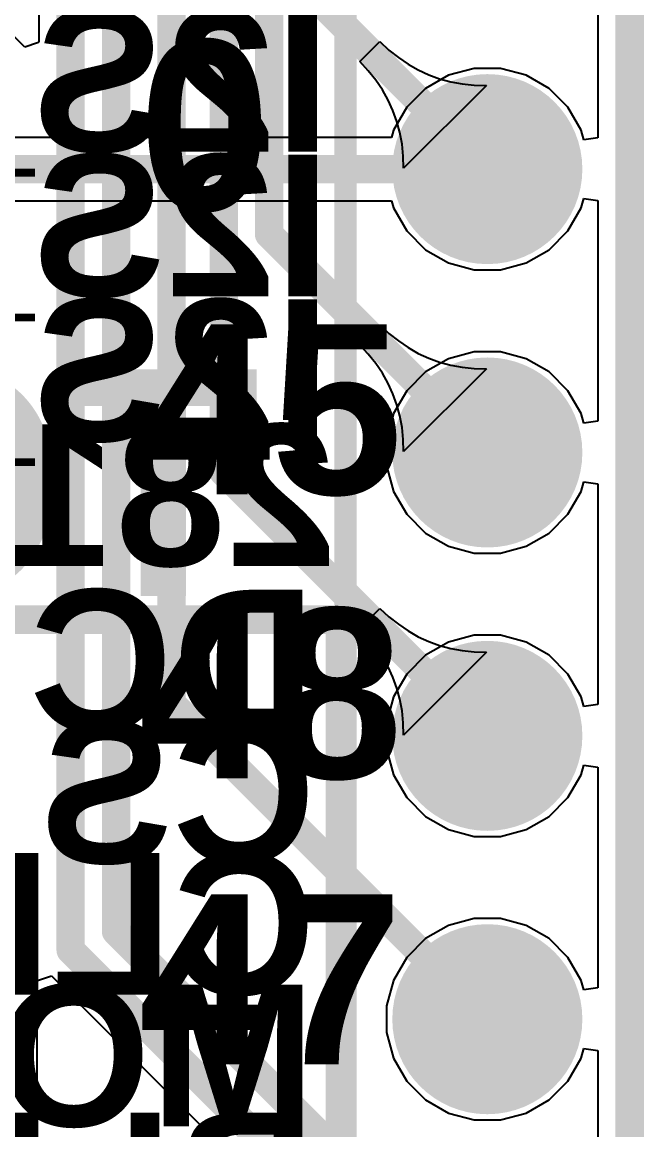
# Model space of a CAD drawing. Header units: millimetres. Extents: x 263 to 304.8, y 57.6 to 115.4.
# Drawn here: x 299.21 to 304.78, y 69.7 to 79.63 of the extents above; entities that cross this region are included whole.
import ezdxf

# ---------------------------------------------------------------- set-up
doc = ezdxf.new("R2010")
doc.units = ezdxf.units.MM
for name, color, linetype in [('BottomLayer', 5, 'Continuous'), ('BottomOverlay', 54, 'Continuous'), ('BottomSolder', 6, 'Continuous'), ('KeepOutLayer', 6, 'Continuous'), ('MultiLayer', 9, 'Continuous'), ('PadHoleLayer', 156, 'Continuous'), ('TopLayer', 1, 'Continuous'), ('TopOverlay', 2, 'Continuous'), ('TopSolder', 216, 'Continuous')]:
    doc.layers.add(name, color=color, linetype=linetype)
doc.styles.add('Arial', font='arialbd.ttf', dxfattribs={"height": 0.2})

# ---------------------------------------------------------------- blocks, each defined once
blk = doc.blocks.new('HDR1X22_22')
at = {"layer": 'BottomLayer'}
h = blk.add_hatch(color=5, dxfattribs=at)
edge = h.paths.add_edge_path()
edge.add_arc((10.16, 0), 0.75, 0, 360)
h = blk.add_hatch(color=5, dxfattribs=at)
edge = h.paths.add_edge_path()
edge.add_arc((12.7, 0), 0.75, 0, 360)
h = blk.add_hatch(color=5, dxfattribs=at)
edge = h.paths.add_edge_path()
edge.add_arc((15.24, 0), 0.75, 0, 360)
h = blk.add_hatch(color=5, dxfattribs=at)
edge = h.paths.add_edge_path()
edge.add_arc((17.78, 0), 0.75, 0, 360)
at = {"layer": 'BottomSolder'}
h = blk.add_hatch(color=6, dxfattribs=at)
edge = h.paths.add_edge_path()
edge.add_arc((10.16, 0), 0.8516, 0, 360)
h = blk.add_hatch(color=6, dxfattribs=at)
edge = h.paths.add_edge_path()
edge.add_arc((12.7, 0), 0.8516, 0, 360)
h = blk.add_hatch(color=6, dxfattribs=at)
edge = h.paths.add_edge_path()
edge.add_arc((15.24, 0), 0.8516, 0, 360)
h = blk.add_hatch(color=6, dxfattribs=at)
edge = h.paths.add_edge_path()
edge.add_arc((17.78, 0), 0.8516, 0, 360)
at = {"layer": 'MultiLayer'}
h = blk.add_hatch(color=9, dxfattribs=at)
edge = h.paths.add_edge_path()
edge.add_arc((10.16, 0), 0.75, 0, 360)
h = blk.add_hatch(color=9, dxfattribs=at)
edge = h.paths.add_edge_path()
edge.add_arc((12.7, 0), 0.75, 0, 360)
h = blk.add_hatch(color=9, dxfattribs=at)
edge = h.paths.add_edge_path()
edge.add_arc((15.24, 0), 0.75, 0, 360)
h = blk.add_hatch(color=9, dxfattribs=at)
edge = h.paths.add_edge_path()
edge.add_arc((17.78, 0), 0.75, 0, 360)
at = {"layer": 'PadHoleLayer'}
h = blk.add_hatch(color=156, dxfattribs=at)
edge = h.paths.add_edge_path()
edge.add_arc((10.16, 0), 0.45, 0, 360)
h = blk.add_hatch(color=156, dxfattribs=at)
edge = h.paths.add_edge_path()
edge.add_arc((12.7, 0), 0.45, 0, 360)
h = blk.add_hatch(color=156, dxfattribs=at)
edge = h.paths.add_edge_path()
edge.add_arc((15.24, 0), 0.45, 0, 360)
h = blk.add_hatch(color=156, dxfattribs=at)
edge = h.paths.add_edge_path()
edge.add_arc((17.78, 0), 0.45, 0, 360)
at = {"layer": 'TopLayer'}
h = blk.add_hatch(color=1, dxfattribs=at)
edge = h.paths.add_edge_path()
edge.add_arc((10.16, 0), 0.75, 0, 360)
h = blk.add_hatch(color=1, dxfattribs=at)
edge = h.paths.add_edge_path()
edge.add_arc((12.7, 0), 0.75, 0, 360)
h = blk.add_hatch(color=1, dxfattribs=at)
edge = h.paths.add_edge_path()
edge.add_arc((15.24, 0), 0.75, 0, 360)
h = blk.add_hatch(color=1, dxfattribs=at)
edge = h.paths.add_edge_path()
edge.add_arc((17.78, 0), 0.75, 0, 360)
at = {"layer": 'TopSolder'}
h = blk.add_hatch(color=216, dxfattribs=at)
edge = h.paths.add_edge_path()
edge.add_arc((10.16, 0), 0.8516, 0, 360)
h = blk.add_hatch(color=216, dxfattribs=at)
edge = h.paths.add_edge_path()
edge.add_arc((12.7, 0), 0.8516, 0, 360)
h = blk.add_hatch(color=216, dxfattribs=at)
edge = h.paths.add_edge_path()
edge.add_arc((15.24, 0), 0.8516, 0, 360)
h = blk.add_hatch(color=216, dxfattribs=at)
edge = h.paths.add_edge_path()
edge.add_arc((17.78, 0), 0.8516, 0, 360)
at = {"layer": 'TopOverlay', "const_width": 0.2}
for points in [[(0.635, 1.27), (54.61, 1.27)], [(54.61, -1.27), (-1.27, -1.27)]]:
    blk.add_lwpolyline(points, dxfattribs=at)

msp = doc.modelspace()

# ---------------------------------------------------------------- linework, layer by layer
at = {"layer": 'BottomLayer'}
for p, q in [((304.3681, 80.5676), (304.3681, 78.5888)), ((303.0293, 79.1491), (302.8235, 79.0303)), ((303.2588, 79.2106), (303.0293, 79.1491)), ((303.4964, 79.2106), (303.2588, 79.2106)), ((303.7259, 79.1491), (303.4964, 79.2106)), ((303.9317, 79.0303), (303.7259, 79.1491)), ((302.8235, 79.0303), (302.6555, 78.8623)), ((304.0997, 78.8623), (303.9317, 79.0303)), ((302.6555, 78.8623), (302.5367, 78.6565)), ((304.2185, 78.6565), (304.0997, 78.8623)), ((302.5367, 78.6565), (302.5197, 78.5931)), ((304.2411, 78.5721), (304.2185, 78.6565)), ((302.5197, 78.5931), (296.418, 78.5931)), ((304.3681, 78.5888), (304.2411, 78.5721)), ((304.2185, 77.9599), (304.2411, 78.0443)), ((304.2411, 78.0443), (304.3681, 78.0276)), ((296.536, 78.0233), (302.5197, 78.0233)), ((302.5197, 78.0233), (302.5367, 77.9599)), ((302.5367, 77.9599), (302.6555, 77.7541)), ((304.0997, 77.7541), (304.2185, 77.9599)), ((304.3681, 78.0276), (304.3681, 76.0488)), ((302.6555, 77.7541), (302.8235, 77.5861)), ((303.9317, 77.5861), (304.0997, 77.7541)), ((302.8235, 77.5861), (303.0293, 77.4673)), ((303.7259, 77.4673), (303.9317, 77.5861)), ((303.0293, 77.4673), (303.2588, 77.4058)), ((303.4964, 77.4058), (303.7259, 77.4673)), ((303.2588, 77.4058), (303.4964, 77.4058)), ((303.2588, 76.6706), (303.0293, 76.6091)), ((303.4964, 76.6706), (303.2588, 76.6706)), ((303.7259, 76.6091), (303.4964, 76.6706)), ((303.0293, 76.6091), (302.8235, 76.4903)), ((303.9317, 76.4903), (303.7259, 76.6091)), ((302.8235, 76.4903), (302.6555, 76.3223)), ((304.0997, 76.3223), (303.9317, 76.4903)), ((302.6555, 76.3223), (302.5367, 76.1165)), ((304.2185, 76.1165), (304.0997, 76.3223)), ((302.5367, 76.1165), (302.4752, 75.887)), ((304.2411, 76.0321), (304.2185, 76.1165)), ((304.3681, 76.0488), (304.2411, 76.0321)), ((302.4752, 75.887), (302.4752, 75.6494)), ((302.4752, 75.6494), (302.5367, 75.4199)), ((304.2185, 75.4199), (304.2411, 75.5043)), ((304.2411, 75.5043), (304.3681, 75.4876)), ((304.3681, 75.4876), (304.3681, 73.5088)), ((302.5367, 75.4199), (302.6555, 75.2141)), ((304.0997, 75.2141), (304.2185, 75.4199)), ((302.6555, 75.2141), (302.8235, 75.0461)), ((303.9317, 75.0461), (304.0997, 75.2141)), ((302.8235, 75.0461), (303.0293, 74.9273)), ((303.7259, 74.9273), (303.9317, 75.0461)), ((303.0293, 74.9273), (303.2588, 74.8658)), ((303.2588, 74.8658), (303.4964, 74.8658)), ((303.4964, 74.8658), (303.7259, 74.9273)), ((303.2588, 74.1306), (303.0293, 74.0691)), ((303.4964, 74.1306), (303.2588, 74.1306)), ((303.7259, 74.0691), (303.4964, 74.1306)), ((303.0293, 74.0691), (302.8235, 73.9503)), ((303.9317, 73.9503), (303.7259, 74.0691)), ((302.8235, 73.9503), (302.6555, 73.7823)), ((304.0997, 73.7823), (303.9317, 73.9503)), ((302.6555, 73.7823), (302.5367, 73.5765)), ((304.2185, 73.5765), (304.0997, 73.7823)), ((302.5367, 73.5765), (302.4752, 73.347)), ((304.2411, 73.4921), (304.2185, 73.5765)), ((304.3681, 73.5088), (304.2411, 73.4921)), ((302.4752, 73.347), (302.4752, 73.1094)), ((302.4752, 73.1094), (302.5367, 72.8799)), ((302.5367, 72.8799), (302.6555, 72.6741)), ((304.0997, 72.6741), (304.2185, 72.8799)), ((304.2185, 72.8799), (304.2411, 72.9643)), ((304.2411, 72.9643), (304.3681, 72.9476)), ((304.3681, 72.9476), (304.3681, 70.9688)), ((302.6555, 72.6741), (302.8235, 72.5061)), ((303.9317, 72.5061), (304.0997, 72.6741)), ((302.8235, 72.5061), (303.0293, 72.3873)), ((303.7259, 72.3873), (303.9317, 72.5061)), ((303.0293, 72.3873), (303.2588, 72.3258)), ((303.4964, 72.3258), (303.7259, 72.3873)), ((303.2588, 72.3258), (303.4964, 72.3258)), ((303.2588, 71.5906), (303.0293, 71.5291)), ((303.4964, 71.5906), (303.2588, 71.5906)), ((303.7259, 71.5291), (303.4964, 71.5906)), ((303.0293, 71.5291), (302.8235, 71.4103)), ((303.9317, 71.4103), (303.7259, 71.5291)), ((302.8235, 71.4103), (302.6555, 71.2423)), ((304.0997, 71.2423), (303.9317, 71.4103)), ((302.6555, 71.2423), (302.5367, 71.0365)), ((304.2185, 71.0365), (304.0997, 71.2423)), ((302.5367, 71.0365), (302.4752, 70.807)), ((304.2411, 70.9521), (304.2185, 71.0365)), ((304.3681, 70.9688), (304.2411, 70.9521)), ((302.4752, 70.807), (302.4752, 70.5694)), ((302.4752, 70.5694), (302.5367, 70.3399)), ((304.2185, 70.3399), (304.2411, 70.4243)), ((304.2411, 70.4243), (304.3681, 70.4076)), ((304.3681, 70.4076), (304.3681, 68.4288)), ((302.5367, 70.3399), (302.6555, 70.1341)), ((304.0997, 70.1341), (304.2185, 70.3399)), ((302.6555, 70.1341), (302.8235, 69.9661)), ((303.9317, 69.9661), (304.0997, 70.1341)), ((302.8235, 69.9661), (303.0293, 69.8473)), ((303.7259, 69.8473), (303.9317, 69.9661)), ((303.0293, 69.8473), (303.2588, 69.7858)), ((303.4964, 69.7858), (303.7259, 69.8473)), ((303.2588, 69.7858), (303.4964, 69.7858))]:
    msp.add_line(p, q, dxfattribs=at)
at = {"layer": 'BottomLayer', "const_width": 0.254}
msp.add_lwpolyline([(296.418, 78.3082), (303.3776, 78.3082)], dxfattribs=at)
at = {"layer": 'BottomLayer', "const_width": 0.127}
msp.add_lwpolyline([(303.3141, 78.3082, 1), (303.4411, 78.3082, 1)], format="xyb", close=True, dxfattribs=at)
at = {"layer": 'BottomOverlay', "const_width": 0.254}
for points in [[(295.4528, 74.2696), (302.0568, 74.2696)], [(302.0568, 66.5251), (302.0568, 74.2696)]]:
    msp.add_lwpolyline(points, dxfattribs=at)
at = {"layer": 'BottomOverlay', "const_width": 0.127}
msp.add_lwpolyline([(301.9933, 74.2696, 1), (302.1203, 74.2696, 1)], format="xyb", close=True, dxfattribs=at)
msp.add_lwpolyline([(301.9933, 74.2696, 1), (302.1203, 74.2696, 1)], format="xyb", close=True, dxfattribs=at)
at = {"layer": 'KeepOutLayer', "const_width": 0.254}
msp.add_lwpolyline([(304.653, 59.2382), (304.653, 115.2906)], dxfattribs=at)
at = {"layer": 'TopLayer'}
for p, q in [((299.3589, 82.4415), (299.3589, 79.4489)), ((299.2319, 79.4023), (298.4362, 80.198)), ((299.3468, 79.4396), (299.2319, 79.4023)), ((299.3589, 79.4489), (299.3468, 79.4396)), ((302.2348, 79.2714), (302.4144, 79.451)), ((302.4144, 79.451), (302.4957, 79.3754)), ((302.4957, 79.3754), (302.5801, 79.3078)), ((302.3104, 79.1901), (302.2348, 79.2714)), ((302.5801, 79.3078), (302.6677, 79.2483)), ((302.6677, 79.2483), (302.7586, 79.1969)), ((302.378, 79.1057), (302.3104, 79.1901)), ((302.7586, 79.1969), (302.8525, 79.1536)), ((302.8525, 79.1536), (302.9497, 79.1183)), ((302.4375, 79.0181), (302.378, 79.1057)), ((303.3701, 79.0582), (302.6276, 78.3157)), ((302.9497, 79.1183), (303.05, 79.0912)), ((303.05, 79.0912), (303.1535, 79.0721)), ((303.1535, 79.0721), (303.2602, 79.0611)), ((303.2602, 79.0611), (303.3701, 79.0582)), ((302.4889, 78.9272), (302.4375, 79.0181)), ((302.5322, 78.8333), (302.4889, 78.9272)), ((302.5675, 78.7361), (302.5322, 78.8333)), ((302.5946, 78.6358), (302.5675, 78.7361)), ((302.6137, 78.5323), (302.5946, 78.6358)), ((302.6247, 78.4256), (302.6137, 78.5323)), ((302.6276, 78.3157), (302.6247, 78.4256)), ((302.2348, 76.7314), (302.4144, 76.911)), ((302.4144, 76.911), (302.4957, 76.8354)), ((302.4957, 76.8354), (302.5801, 76.7678)), ((302.5801, 76.7678), (302.6677, 76.7083)), ((302.3104, 76.6501), (302.2348, 76.7314)), ((302.6677, 76.7083), (302.7586, 76.6569)), ((302.7586, 76.6569), (302.8525, 76.6136)), ((302.378, 76.5657), (302.3104, 76.6501)), ((302.4375, 76.478), (302.378, 76.5657)), ((302.8525, 76.6136), (302.9497, 76.5783)), ((302.9497, 76.5783), (303.05, 76.5512)), ((302.4889, 76.3872), (302.4375, 76.478)), ((303.3701, 76.5182), (302.6276, 75.7757)), ((303.05, 76.5512), (303.1535, 76.5321)), ((303.1535, 76.5321), (303.2602, 76.5211)), ((303.2602, 76.5211), (303.3701, 76.5182)), ((302.5322, 76.2933), (302.4889, 76.3872)), ((302.5675, 76.1961), (302.5322, 76.2933)), ((302.5946, 76.0958), (302.5675, 76.1961)), ((302.6137, 75.9923), (302.5946, 76.0958)), ((302.6247, 75.8856), (302.6137, 75.9923)), ((302.6276, 75.7757), (302.6247, 75.8856)), ((302.2348, 74.1914), (302.4144, 74.371)), ((302.4144, 74.371), (302.4957, 74.2954)), ((302.4957, 74.2954), (302.5801, 74.2278)), ((302.3104, 74.1101), (302.2348, 74.1914)), ((302.5801, 74.2278), (302.6677, 74.1683)), ((302.378, 74.0257), (302.3104, 74.1101)), ((302.6677, 74.1683), (302.7586, 74.1169)), ((302.7586, 74.1169), (302.8525, 74.0736)), ((302.8525, 74.0736), (302.9497, 74.0383)), ((302.4375, 73.9381), (302.378, 74.0257)), ((303.3701, 73.9782), (302.6276, 73.2357)), ((302.9497, 74.0383), (303.05, 74.0112)), ((303.05, 74.0112), (303.1535, 73.9921)), ((303.1535, 73.9921), (303.2602, 73.9811)), ((303.2602, 73.9811), (303.3701, 73.9782)), ((302.4889, 73.8472), (302.4375, 73.9381)), ((302.5322, 73.7533), (302.4889, 73.8472)), ((302.5675, 73.6561), (302.5322, 73.7533)), ((302.5946, 73.5558), (302.5675, 73.6561)), ((302.6137, 73.4523), (302.5946, 73.5558)), ((302.6247, 73.3456), (302.6137, 73.4523)), ((302.6276, 73.2357), (302.6247, 73.3456)), ((299.3445, 71.0301), (299.3566, 71.0395)), ((299.3445, 68.2379), (299.3445, 71.0301)), ((299.3566, 71.0395), (299.4715, 71.0767)), ((299.4715, 71.0767), (301.1115, 69.4367))]:
    msp.add_line(p, q, dxfattribs=at)
at = {"layer": 'TopLayer', "const_width": 0.254}
for points in [[(301.4218, 77.724), (301.4218, 83.2771)], [(301.0154, 75.5904), (301.0154, 83.1088)], [(300.5461, 73.5197), (300.5461, 83.0033)], [(300.0502, 71.4756), (300.0502, 82.7881)], [(299.6438, 71.3073), (299.6438, 82.5595)], [(301.8282, 79.8576), (303.3776, 78.3082)], [(301.4218, 77.724), (303.3776, 75.7682)], [(301.0154, 75.5904), (303.3776, 73.2282)], [(300.5461, 73.5197), (303.3776, 70.6882)], [(300.0502, 71.4756), (303.3776, 68.1482)], [(299.6438, 71.3073), (301.3964, 69.5547)]]:
    msp.add_lwpolyline(points, dxfattribs=at)
at = {"layer": 'TopLayer', "const_width": 0.127}
for points in [[(303.3141, 78.3082, 1), (303.4411, 78.3082, 1)], [(301.3583, 77.724, 1), (301.4853, 77.724, 1)], [(301.3583, 77.724, 1), (301.4853, 77.724, 1)], [(303.3141, 75.7682, 1), (303.4411, 75.7682, 1)], [(300.9519, 75.5904, 1), (301.0789, 75.5904, 1)], [(300.9519, 75.5904, 1), (301.0789, 75.5904, 1)], [(300.4826, 73.5197, 1), (300.6096, 73.5197, 1)], [(300.4826, 73.5197, 1), (300.6096, 73.5197, 1)], [(303.3141, 73.2282, 1), (303.4411, 73.2282, 1)], [(299.9867, 71.4756, 1), (300.1137, 71.4756, 1)], [(299.9867, 71.4756, 1), (300.1137, 71.4756, 1)], [(299.5803, 71.3073, 1), (299.7073, 71.3073, 1)], [(299.5803, 71.3073, 1), (299.7073, 71.3073, 1)], [(303.3141, 70.6882, 1), (303.4411, 70.6882, 1)]]:
    msp.add_lwpolyline(points, format="xyb", close=True, dxfattribs=at)

# ---------------------------------------------------------------- block references
at = {"rotation": 90}
msp.add_blockref('HDR1X22_22', (303.3776, 60.5282), dxfattribs=at)

# ---------------------------------------------------------------- texts
at = {"layer": 'BottomOverlay', "style": 'Arial', "text_generation_flag": 2}
for s, p in [('I2S_WS', (301.9692, 78.4659)), ('I2S_SCK', (301.9692, 77.1684)), ('I2S_MIC', (301.9692, 75.8709)), ('2812', (302.02, 74.7518)), ('DC', (301.8372, 73.2677)), ('CS', (301.8372, 72.0878)), ('CLK', (301.8372, 70.9092)), ('MOSI', (301.8372, 69.7293)), ('BLK', (301.8372, 68.58))]:
    msp.add_text(s, height=1.27, dxfattribs=at).set_placement(p)
at = {"layer": 'TopOverlay', "style": 'Arial'}
for s, p in [('0', (300.2534, 77.9403)), ('45', (300.2534, 75.3938)), ('48', (300.2534, 72.8473)), ('47', (300.2534, 70.2825))]:
    msp.add_text(s, height=1.524, rotation=360, dxfattribs=at).set_placement(p)
msp.add_text('BOOT', height=2.032, dxfattribs=at).set_placement((293.1421, 74.4825))

doc.saveas('drawing.dxf')
